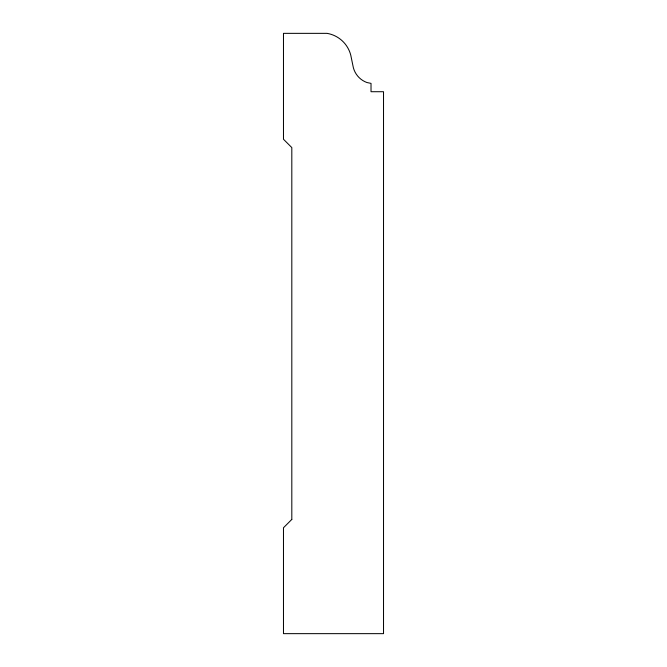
<?xml version="1.0" encoding="UTF-8"?>
<svg xmlns="http://www.w3.org/2000/svg" width="667" height="667" viewBox="0 0 667 667"><rect width="100%" height="100%" fill="white"/><g stroke="black" fill="none" stroke-linecap="round" stroke-linejoin="round"><path stroke-width="1" d="M291.812 519.418L283.475 527.755L283.475 633.65L383.525 633.65L383.525 91.713L371.019 91.713L371.019 83.375L366.933 82.525A21.619 21.619 0 0 1 352.926 65.633L350.775 55.203A29.556 29.556 0 0 0 327.022 33.35L283.475 33.35L283.475 139.245L291.812 147.582L291.812 519.418"/></g></svg>
